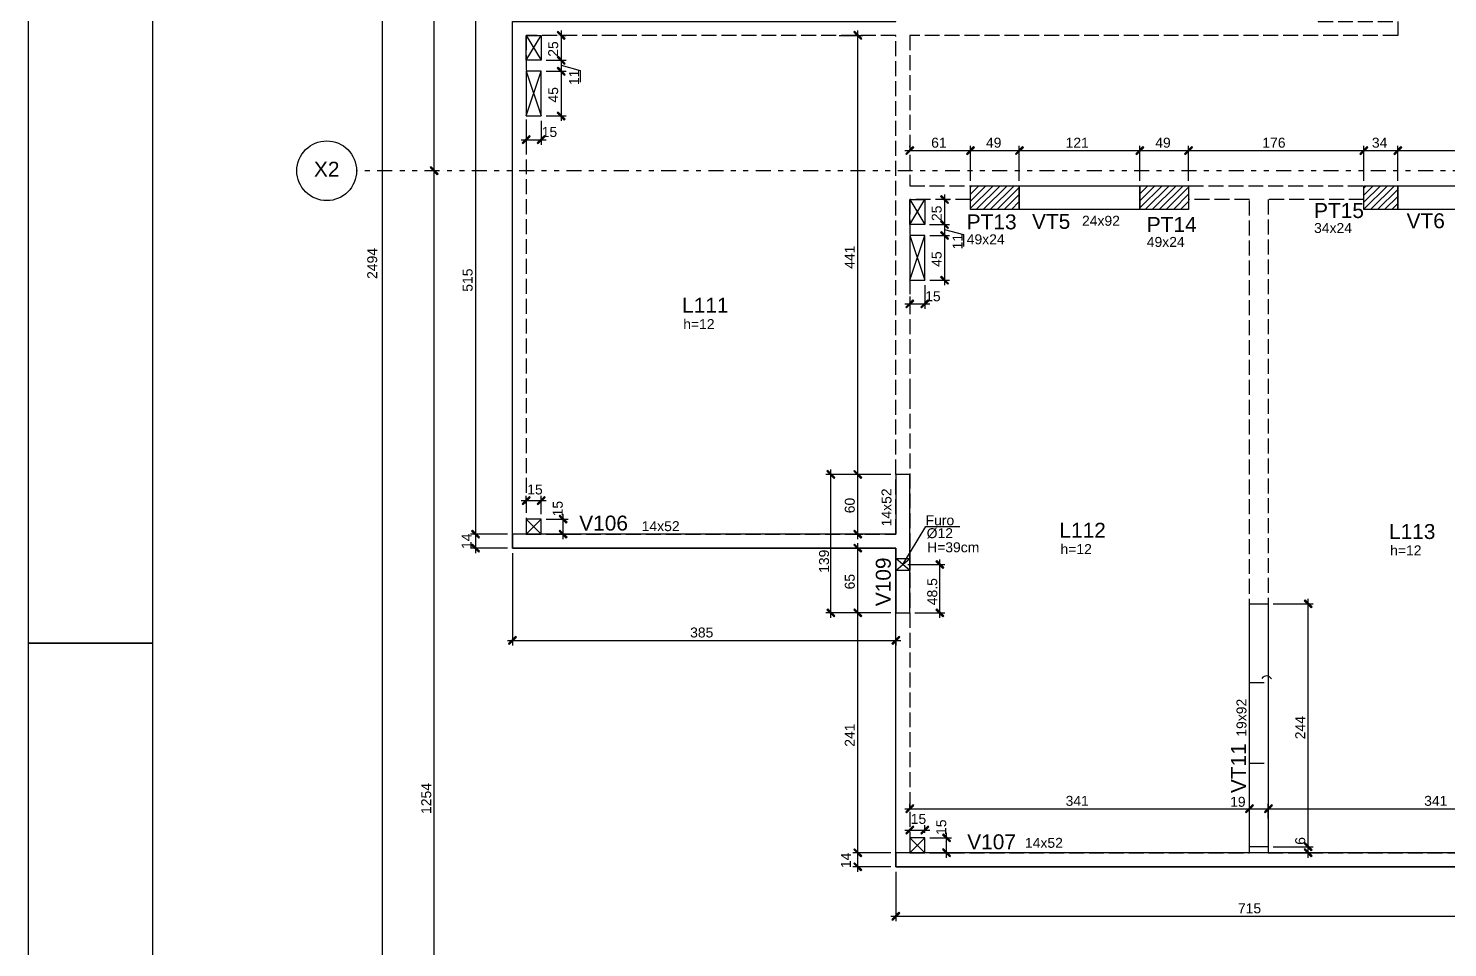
# Model space of a CAD drawing. Extents: x 0 to 119, y 0 to 84.
# Drawn here: x 0 to 28.5, y 23.58 to 42.05 of the extents above; entities that cross this region are included whole.
import ezdxf

# ---------------------------------------------------------------- set-up
doc = ezdxf.new("R2010")
doc.units = 0
doc.linetypes.add('ESTILO_TQS_0004', pattern=[1.09, 0.3, -0.15, 0.02, -0.15, 0.02, -0.15, 0.3])
doc.linetypes.add('ESTILO_TQS_0005', pattern=[0.4, 0.3, -0.1])
for name, color, linetype in [('1', 1, 'CONTINUOUS'), ('2', 2, 'CONTINUOUS'), ('3', 3, 'CONTINUOUS'), ('4', 4, 'CONTINUOUS'), ('5', 5, 'CONTINUOUS'), ('7', 7, 'CONTINUOUS')]:
    doc.layers.add(name, color=color, linetype=linetype)
doc.styles.add('TQS_ARIAL', font='arial.ttf')

msp = doc.modelspace()

# ---------------------------------------------------------------- linework, layer by layer
at = {"layer": '1', "linetype": 'CONTINUOUS'}
for p, q in [((7.112634, 14.006398), (7.112634, 64.086402)), ((8.148837, 39.0864), (8.148837, 50.1064)), ((8.979065, 42.286402), (8.979065, 31.786402)), ((9.998228, 41.906402), (10.298172, 41.406402)), ((9.998228, 41.406406), (10.298325, 41.906402)), ((10.69802, 42.006402), (10.69802, 41.306402)), ((10.749567, 41.906402), (10.79802, 41.906402)), ((16.282891, 41.906402), (16.753674, 41.906402)), ((16.653674, 32.986398), (16.653674, 42.006402)), ((10.398172, 41.406402), (10.79802, 41.406402)), ((10.398172, 41.406402), (10.79802, 41.406402)), ((10.69802, 41.506402), (10.69802, 41.086496)), ((9.998666, 40.286656), (10.298391, 41.186496)), ((9.998666, 41.186496), (10.298391, 40.286656)), ((10.398391, 41.186496), (10.79802, 41.186496)), ((10.398391, 41.186496), (10.79802, 41.186496)), ((10.69802, 41.286496), (10.69802, 40.186496)), ((10.298391, 40.186496), (10.298391, 39.710212)), ((10.398391, 40.286496), (10.79802, 40.286496)), ((9.9982, 39.959129), (9.9982, 39.710212)), ((9.8982, 39.810212), (10.398391, 39.810212)), ((17.6982, 39.658765), (17.6982, 39.690044)), ((18.9182, 38.986398), (18.9182, 39.690044)), ((18.9182, 38.986398), (18.9182, 39.690044)), ((19.8982, 38.986398), (19.8982, 39.690044)), ((19.8982, 38.986398), (19.8982, 39.690044)), ((22.3182, 38.986398), (22.3182, 39.690044)), ((22.3182, 38.986398), (22.3182, 39.690044)), ((23.2982, 38.986398), (23.2982, 39.690044)), ((23.2982, 38.986398), (23.2982, 39.690044)), ((26.8182, 38.986398), (26.8182, 39.690044)), ((26.8182, 38.986398), (26.8182, 39.690044)), ((27.4982, 38.986398), (27.4982, 39.690044)), ((27.4982, 38.986398), (27.4982, 39.690044)), ((17.5982, 39.590044), (19.0182, 39.590044)), ((18.8182, 39.590044), (19.9982, 39.590044)), ((19.7982, 39.590044), (22.4182, 39.590044)), ((22.2182, 39.590044), (23.3982, 39.590044)), ((23.1982, 39.590044), (26.9182, 39.590044)), ((26.7182, 39.590044), (27.5982, 39.590044)), ((27.3982, 39.590044), (30.1182, 39.590044)), ((8.231215, 39.1864), (8.048837, 39.1864)), ((8.231215, 39.1864), (8.048837, 39.1864)), ((8.148837, 14.006398), (8.148837, 39.2864)), ((17.6982, 38.606398), (17.998144, 38.106398)), ((17.6982, 38.106403), (17.998297, 38.606398)), ((18.397992, 38.706398), (18.397992, 38.006398)), ((18.449539, 38.606398), (18.497992, 38.606398)), ((18.397992, 38.206398), (18.397992, 37.786492)), ((18.098144, 38.106398), (18.497992, 38.106398)), ((18.098144, 38.106398), (18.497992, 38.106398)), ((18.397992, 37.986492), (18.397992, 36.886492)), ((17.698638, 36.986653), (17.998362, 37.886492)), ((17.698638, 37.885667), (17.998362, 36.986492)), ((18.098362, 37.886492), (18.497992, 37.886492)), ((18.098362, 37.886492), (18.497992, 37.886492)), ((17.998362, 36.886492), (17.998362, 36.410208)), ((18.098362, 36.986492), (18.497992, 36.986492)), ((17.598172, 36.510208), (18.098362, 36.510208)), ((17.698172, 36.659126), (17.698172, 36.410208)), ((16.835937, 33.086398), (16.015694, 33.086398)), ((16.115694, 30.206398), (16.115694, 33.186398)), ((17.3182, 33.086398), (16.553674, 33.086398)), ((17.3182, 33.086398), (16.553674, 33.086398)), ((16.653674, 31.786402), (16.653674, 33.186398)), ((9.8982, 32.559411), (10.398203, 32.559411)), ((9.9982, 32.49629), (9.9982, 32.659411)), ((10.298203, 32.286402), (10.298203, 32.659411)), ((10.738409, 31.786402), (10.738409, 32.286402)), ((8.979065, 31.986402), (8.979065, 31.506402)), ((9.998203, 32.186402), (10.298203, 31.886402)), ((9.998203, 31.886402), (10.298203, 32.186402)), ((10.398203, 32.186402), (10.838409, 32.186402)), ((9.6182, 31.886402), (8.879065, 31.886402)), ((9.6182, 31.886402), (8.879065, 31.886402)), ((10.398203, 31.886402), (10.838409, 31.886402)), ((16.581015, 31.886402), (16.753674, 31.886402)), ((16.653674, 30.206398), (16.653674, 31.706402)), ((9.6182, 31.606402), (8.879065, 31.606402)), ((9.7182, 31.506402), (9.7182, 29.651321)), ((16.621169, 31.606402), (16.753674, 31.606402)), ((17.418444, 31.156875), (17.698466, 31.396875)), ((17.698466, 31.156875), (17.418444, 31.396875)), ((18.303932, 30.206398), (18.303932, 31.376875)), ((17.658455, 31.276875), (18.403932, 31.276875)), ((25.699155, 25.506398), (25.699155, 30.586398)), ((16.835937, 30.306398), (16.015694, 30.306398)), ((17.3182, 30.306398), (16.553674, 30.306398)), ((17.3182, 30.306398), (16.553674, 30.306398)), ((16.653674, 25.386398), (16.653674, 30.406398)), ((17.7982, 30.306398), (18.403932, 30.306398)), ((24.9982, 30.486398), (25.799155, 30.486398)), ((9.6182, 29.751321), (17.5182, 29.751321)), ((17.4182, 29.737239), (17.4182, 29.651321)), ((17.5982, 26.369516), (24.6182, 26.369516)), ((17.6982, 26.387448), (17.6982, 26.469516)), ((24.4182, 26.369516), (24.9982, 26.369516)), ((24.5182, 25.98684), (24.5182, 26.469516)), ((24.5182, 25.98684), (24.5182, 26.469516)), ((24.7982, 26.369516), (31.8182, 26.369516)), ((24.8982, 26.177967), (24.8982, 26.469516)), ((24.8982, 26.177967), (24.8982, 26.469516)), ((17.598233, 25.942715), (18.098236, 25.942715)), ((17.998236, 25.886398), (17.998236, 26.042715)), ((17.698233, 25.896286), (17.698233, 25.842715)), ((17.698233, 25.786398), (17.998233, 25.486398)), ((17.698233, 25.486398), (17.998233, 25.786398)), ((18.098236, 25.786398), (18.538441, 25.786398)), ((18.438441, 25.386398), (18.438441, 25.886398)), ((25.699155, 25.386398), (25.699155, 25.706398)), ((17.3182, 25.486398), (16.553674, 25.486398)), ((17.3182, 25.486398), (16.553674, 25.486398)), ((16.653674, 25.106398), (16.653674, 25.586398)), ((18.098236, 25.486398), (18.538441, 25.486398)), ((24.9982, 25.606398), (25.799155, 25.606398)), ((24.9982, 25.606398), (25.799155, 25.606398)), ((25.422345, 25.486398), (25.799155, 25.486398)), ((17.3182, 25.206398), (16.553674, 25.206398)), ((17.4182, 25.106398), (17.4182, 24.110475)), ((17.3182, 24.210475), (31.8182, 24.210475))]:
    msp.add_line(p, q, dxfattribs=at)
at = {"layer": '1', "linetype": 'ESTILO_TQS_0005'}
for p, q in [((24.5182, 28.906398), (24.8982, 28.906398)), ((24.5182, 27.286398), (24.8982, 27.286398))]:
    msp.add_line(p, q, dxfattribs=at)
at = {"layer": '1', "linetype": 'CONTINUOUS'}
for points in [[(63.400085, 0.000046), (44.900085, 0.000046), (44.900085, 1.000046), (44.900085, 0.000046), (32.900085, 0.000046), (32.900085, 1.000046), (32.900085, 0.000046), (21.000085, 0.000046), (21.000085, 1.000046), (21.000085, 0.000046), (0.000085, 0.000046), (0.000085, 29.700046), (2.500085, 29.700046), (0.000085, 29.700046), (0.000085, 59.400046), (2.500085, 59.400046), (0.000085, 59.400046), (0.000085, 84.100046)], [(10.618459, 41.968284), (10.761365, 41.825379), (10.779042, 41.843057), (10.636137, 41.985962), (10.618459, 41.968284)], [(16.733234, 41.844519), (16.590329, 41.987424), (16.572651, 41.969747), (16.715557, 41.826841), (16.733234, 41.844519)], [(10.618459, 41.468284), (10.761365, 41.325379), (10.779042, 41.343057), (10.636137, 41.485962), (10.618459, 41.468284)], [(10.618459, 41.468284), (10.761365, 41.325379), (10.779042, 41.343057), (10.636137, 41.485962), (10.618459, 41.468284)], [(10.618459, 41.248378), (10.761365, 41.105473), (10.779042, 41.123151), (10.636137, 41.266056), (10.618459, 41.248378)], [(10.618459, 41.248378), (10.761365, 41.105473), (10.779042, 41.123151), (10.636137, 41.266056), (10.618459, 41.248378)], [(10.69802, 41.306402), (11.07682, 41.202657), (11.07682, 40.962565)], [(10.618459, 40.348378), (10.761365, 40.205473), (10.779042, 40.223151), (10.636137, 40.366056), (10.618459, 40.348378)], [(9.936317, 39.730651), (10.079223, 39.873557), (10.061545, 39.891234), (9.918639, 39.748329), (9.936317, 39.730651)], [(10.236508, 39.730651), (10.379413, 39.873557), (10.361736, 39.891234), (10.21883, 39.748329), (10.236508, 39.730651)], [(17.636317, 39.510483), (17.779223, 39.653389), (17.761545, 39.671067), (17.618639, 39.528161), (17.636317, 39.510483)], [(18.856317, 39.510483), (18.999223, 39.653389), (18.981545, 39.671067), (18.838639, 39.528161), (18.856317, 39.510483)], [(18.856317, 39.510483), (18.999223, 39.653389), (18.981545, 39.671067), (18.838639, 39.528161), (18.856317, 39.510483)], [(19.836317, 39.510483), (19.979223, 39.653389), (19.961545, 39.671067), (19.818639, 39.528161), (19.836317, 39.510483)], [(19.836317, 39.510483), (19.979223, 39.653389), (19.961545, 39.671067), (19.818639, 39.528161), (19.836317, 39.510483)], [(22.256317, 39.510483), (22.399223, 39.653389), (22.381545, 39.671067), (22.238639, 39.528161), (22.256317, 39.510483)], [(22.256317, 39.510483), (22.399223, 39.653389), (22.381545, 39.671067), (22.238639, 39.528161), (22.256317, 39.510483)], [(23.236317, 39.510483), (23.379223, 39.653389), (23.361545, 39.671067), (23.218639, 39.528161), (23.236317, 39.510483)], [(23.236317, 39.510483), (23.379223, 39.653389), (23.361545, 39.671067), (23.218639, 39.528161), (23.236317, 39.510483)], [(26.756317, 39.510483), (26.899223, 39.653389), (26.881545, 39.671067), (26.738639, 39.528161), (26.756317, 39.510483)], [(26.756317, 39.510483), (26.899223, 39.653389), (26.881545, 39.671067), (26.738639, 39.528161), (26.756317, 39.510483)], [(27.436317, 39.510483), (27.579223, 39.653389), (27.561545, 39.671067), (27.418639, 39.528161), (27.436317, 39.510483)], [(27.436317, 39.510483), (27.579223, 39.653389), (27.561545, 39.671067), (27.418639, 39.528161), (27.436317, 39.510483)], [(8.228397, 39.124517), (8.085492, 39.267423), (8.067814, 39.249745), (8.210719, 39.106839), (8.228397, 39.124517)], [(8.228397, 39.124517), (8.085492, 39.267423), (8.067814, 39.249745), (8.210719, 39.106839), (8.228397, 39.124517)], [(18.318431, 38.668281), (18.461337, 38.525376), (18.479014, 38.543053), (18.336109, 38.685959), (18.318431, 38.668281)], [(18.318431, 38.168281), (18.461337, 38.025376), (18.479014, 38.043053), (18.336109, 38.185959), (18.318431, 38.168281)], [(18.318431, 38.168281), (18.461337, 38.025376), (18.479014, 38.043053), (18.336109, 38.185959), (18.318431, 38.168281)], [(18.318431, 37.948375), (18.461337, 37.80547), (18.479014, 37.823147), (18.336109, 37.966053), (18.318431, 37.948375)], [(18.318431, 37.948375), (18.461337, 37.80547), (18.479014, 37.823147), (18.336109, 37.966053), (18.318431, 37.948375)], [(18.397992, 38.006398), (18.776792, 37.902653), (18.776792, 37.662562)], [(18.318431, 37.048375), (18.461337, 36.90547), (18.479014, 36.923147), (18.336109, 37.066053), (18.318431, 37.048375)], [(17.636289, 36.430648), (17.779194, 36.573553), (17.761517, 36.591231), (17.618611, 36.448326), (17.636289, 36.430648)], [(17.93648, 36.430648), (18.079385, 36.573553), (18.061707, 36.591231), (17.918802, 36.448326), (17.93648, 36.430648)], [(16.195255, 33.024516), (16.052349, 33.167421), (16.034671, 33.149743), (16.177577, 33.006838), (16.195255, 33.024516)], [(16.733234, 33.024516), (16.590329, 33.167421), (16.572651, 33.149743), (16.715557, 33.006838), (16.733234, 33.024516)], [(16.733234, 33.024516), (16.590329, 33.167421), (16.572651, 33.149743), (16.715557, 33.006838), (16.733234, 33.024516)], [(9.936317, 32.47985), (10.079223, 32.622756), (10.061545, 32.640433), (9.918639, 32.497528), (9.936317, 32.47985)], [(10.23632, 32.47985), (10.379226, 32.622756), (10.361548, 32.640433), (10.218642, 32.497528), (10.23632, 32.47985)], [(10.817969, 32.124519), (10.675064, 32.267424), (10.657386, 32.249747), (10.800291, 32.106841), (10.817969, 32.124519)], [(8.899504, 31.948284), (9.04241, 31.805379), (9.060087, 31.823057), (8.917182, 31.965962), (8.899504, 31.948284)], [(8.899504, 31.948284), (9.04241, 31.805379), (9.060087, 31.823057), (8.917182, 31.965962), (8.899504, 31.948284)], [(10.817969, 31.824519), (10.675064, 31.967424), (10.657386, 31.949747), (10.800291, 31.806841), (10.817969, 31.824519)], [(16.733234, 31.824519), (16.590329, 31.967424), (16.572651, 31.949747), (16.715557, 31.806841), (16.733234, 31.824519)], [(17.558489, 31.278875), (18.018628, 32.039553), (18.706458, 32.039553)], [(8.899504, 31.668284), (9.04241, 31.525379), (9.060087, 31.543057), (8.917182, 31.685962), (8.899504, 31.668284)], [(16.733234, 31.544519), (16.590329, 31.687424), (16.572651, 31.669747), (16.715557, 31.526841), (16.733234, 31.544519)], [(18.383492, 31.214992), (18.240587, 31.357898), (18.222909, 31.34022), (18.365815, 31.197314), (18.383492, 31.214992)], [(25.778715, 30.424516), (25.63581, 30.567421), (25.618132, 30.549743), (25.761038, 30.406838), (25.778715, 30.424516)], [(16.195255, 30.244516), (16.052349, 30.387421), (16.034671, 30.369743), (16.177577, 30.226838), (16.195255, 30.244516)], [(16.733234, 30.244516), (16.590329, 30.387421), (16.572651, 30.369743), (16.715557, 30.226838), (16.733234, 30.244516)], [(16.733234, 30.244516), (16.590329, 30.387421), (16.572651, 30.369743), (16.715557, 30.226838), (16.733234, 30.244516)], [(18.383492, 30.244516), (18.240587, 30.387421), (18.222909, 30.369743), (18.365815, 30.226838), (18.383492, 30.244516)], [(9.656317, 29.67176), (9.799223, 29.814666), (9.781545, 29.832344), (9.638639, 29.689438), (9.656317, 29.67176)], [(17.356317, 29.67176), (17.499223, 29.814666), (17.481545, 29.832344), (17.338639, 29.689438), (17.356317, 29.67176)], [(17.636317, 26.289955), (17.779223, 26.432861), (17.761545, 26.450539), (17.618639, 26.307633), (17.636317, 26.289955)], [(24.456317, 26.289955), (24.599223, 26.432861), (24.581545, 26.450539), (24.438639, 26.307633), (24.456317, 26.289955)], [(24.456317, 26.289955), (24.599223, 26.432861), (24.581545, 26.450539), (24.438639, 26.307633), (24.456317, 26.289955)], [(24.836317, 26.289955), (24.979223, 26.432861), (24.961545, 26.450539), (24.818639, 26.307633), (24.836317, 26.289955)], [(24.836317, 26.289955), (24.979223, 26.432861), (24.961545, 26.450539), (24.818639, 26.307633), (24.836317, 26.289955)], [(17.63635, 25.863155), (17.779255, 26.00606), (17.761578, 26.023738), (17.618672, 25.880832), (17.63635, 25.863155)], [(17.936353, 25.863155), (18.079258, 26.00606), (18.061581, 26.023738), (17.918675, 25.880832), (17.936353, 25.863155)], [(18.518002, 25.724516), (18.375096, 25.867421), (18.357419, 25.849743), (18.500324, 25.706838), (18.518002, 25.724516)], [(25.778715, 25.544516), (25.63581, 25.687421), (25.618132, 25.669743), (25.761038, 25.526838), (25.778715, 25.544516)], [(25.778715, 25.544516), (25.63581, 25.687421), (25.618132, 25.669743), (25.761038, 25.526838), (25.778715, 25.544516)], [(16.733234, 25.424516), (16.590329, 25.567421), (16.572651, 25.549743), (16.715557, 25.406838), (16.733234, 25.424516)], [(16.733234, 25.424516), (16.590329, 25.567421), (16.572651, 25.549743), (16.715557, 25.406838), (16.733234, 25.424516)], [(18.518002, 25.424516), (18.375096, 25.567421), (18.357419, 25.549743), (18.500324, 25.406838), (18.518002, 25.424516)], [(25.778715, 25.424516), (25.63581, 25.567421), (25.618132, 25.549743), (25.761038, 25.406838), (25.778715, 25.424516)], [(16.733234, 25.144516), (16.590329, 25.287421), (16.572651, 25.269743), (16.715557, 25.126838), (16.733234, 25.144516)], [(17.356317, 24.130915), (17.499223, 24.27382), (17.481545, 24.291498), (17.338639, 24.148592), (17.356317, 24.130915)]]:
    msp.add_lwpolyline(points, dxfattribs=at)
at = {"layer": '1', "linetype": 'ESTILO_TQS_0005'}
for points in [[(42.1182, 50.306402), (17.6982, 50.306402), (17.6982, 45.986398), (25.6182, 45.986398), (25.6182, 47.286398), (27.4982, 47.286398), (27.4982, 47.006398), (25.8982, 47.006398), (25.8982, 42.186398), (27.4982, 42.186398), (27.4982, 41.906398), (17.6982, 41.906398), (17.6982, 38.886398), (38.4182, 38.886398)], [(9.9982, 41.014949), (9.9982, 31.886402), (17.4182, 31.886402), (17.4182, 41.906402), (9.9982, 41.906402), (9.9982, 41.014949)], [(17.6982, 34.706398), (17.6982, 25.486398), (24.5182, 25.486398), (24.5182, 38.606398), (23.2982, 38.606398), (23.2982, 38.406398), (18.9182, 38.406398), (18.9182, 38.606398), (17.6982, 38.606398), (17.6982, 34.706398)], [(24.8982, 28.51851), (24.8982, 25.486398), (31.7182, 25.486398), (31.7182, 38.606398), (30.8982, 38.606398), (30.8982, 38.406398), (26.8182, 38.406398), (26.8182, 38.606398), (24.8982, 38.606398), (24.8982, 28.51851)]]:
    msp.add_lwpolyline(points, dxfattribs=at)
at = {"layer": '1', "linetype": 'CONTINUOUS'}
msp.add_circle((5.990871, 39.1864), 0.6, dxfattribs=at)
for centre, radius, start, end in [((24.76992, 28.989376), 0, 0, 0), ((24.862295, 28.928974), 0.110369, 26.82017, 146.82017)]:
    msp.add_arc(centre, radius, start, end, dxfattribs=at)
for points in [[(10.618459, 41.968284), (10.779042, 41.843057), (10.636137, 41.985962)], [(10.618459, 41.968284), (10.636137, 41.985962), (10.618459, 41.968284)], [(10.618459, 41.968284), (10.761365, 41.825379), (10.779042, 41.843057)], [(16.733234, 41.844519), (16.590329, 41.987424), (16.572651, 41.969747)], [(16.733234, 41.844519), (16.572651, 41.969747), (16.715557, 41.826841)], [(16.733234, 41.844519), (16.715557, 41.826841), (16.733234, 41.844519)], [(10.618459, 41.468284), (10.779042, 41.343057), (10.636137, 41.485962)], [(10.618459, 41.468284), (10.636137, 41.485962), (10.618459, 41.468284)], [(10.618459, 41.468284), (10.779042, 41.343057), (10.636137, 41.485962)], [(10.618459, 41.468284), (10.636137, 41.485962), (10.618459, 41.468284)], [(10.618459, 41.468284), (10.761365, 41.325379), (10.779042, 41.343057)], [(10.618459, 41.468284), (10.761365, 41.325379), (10.779042, 41.343057)], [(10.618459, 41.248378), (10.779042, 41.123151), (10.636137, 41.266056)], [(10.618459, 41.248378), (10.636137, 41.266056), (10.618459, 41.248378)], [(10.618459, 41.248378), (10.779042, 41.123151), (10.636137, 41.266056)], [(10.618459, 41.248378), (10.636137, 41.266056), (10.618459, 41.248378)], [(10.618459, 41.248378), (10.761365, 41.105473), (10.779042, 41.123151)], [(10.618459, 41.248378), (10.761365, 41.105473), (10.779042, 41.123151)], [(10.618459, 40.348378), (10.779042, 40.223151), (10.636137, 40.366056)], [(10.618459, 40.348378), (10.636137, 40.366056), (10.618459, 40.348378)], [(10.618459, 40.348378), (10.761365, 40.205473), (10.779042, 40.223151)], [(9.936317, 39.730651), (10.061545, 39.891234), (9.918639, 39.748329)], [(9.936317, 39.730651), (9.918639, 39.748329), (9.936317, 39.730651)], [(9.936317, 39.730651), (10.079223, 39.873557), (10.061545, 39.891234)], [(10.236508, 39.730651), (10.361736, 39.891234), (10.21883, 39.748329)], [(10.236508, 39.730651), (10.21883, 39.748329), (10.236508, 39.730651)], [(10.236508, 39.730651), (10.379413, 39.873557), (10.361736, 39.891234)], [(17.636317, 39.510483), (17.761545, 39.671067), (17.618639, 39.528161)], [(17.636317, 39.510483), (17.779223, 39.653389), (17.761545, 39.671067)], [(18.856317, 39.510483), (18.981545, 39.671067), (18.838639, 39.528161)], [(18.856317, 39.510483), (18.981545, 39.671067), (18.838639, 39.528161)], [(18.856317, 39.510483), (18.999223, 39.653389), (18.981545, 39.671067)], [(18.856317, 39.510483), (18.999223, 39.653389), (18.981545, 39.671067)], [(19.836317, 39.510483), (19.961545, 39.671067), (19.818639, 39.528161)], [(19.836317, 39.510483), (19.961545, 39.671067), (19.818639, 39.528161)], [(19.836317, 39.510483), (19.979223, 39.653389), (19.961545, 39.671067)], [(19.836317, 39.510483), (19.979223, 39.653389), (19.961545, 39.671067)], [(22.256317, 39.510483), (22.381545, 39.671067), (22.238639, 39.528161)], [(22.256317, 39.510483), (22.381545, 39.671067), (22.238639, 39.528161)], [(22.256317, 39.510483), (22.399223, 39.653389), (22.381545, 39.671067)], [(22.256317, 39.510483), (22.399223, 39.653389), (22.381545, 39.671067)], [(23.236317, 39.510483), (23.361545, 39.671067), (23.218639, 39.528161)], [(23.236317, 39.510483), (23.361545, 39.671067), (23.218639, 39.528161)], [(23.236317, 39.510483), (23.379223, 39.653389), (23.361545, 39.671067)], [(23.236317, 39.510483), (23.379223, 39.653389), (23.361545, 39.671067)], [(26.756317, 39.510483), (26.881545, 39.671067), (26.738639, 39.528161)], [(26.756317, 39.510483), (26.881545, 39.671067), (26.738639, 39.528161)], [(26.756317, 39.510483), (26.899223, 39.653389), (26.881545, 39.671067)], [(26.756317, 39.510483), (26.899223, 39.653389), (26.881545, 39.671067)], [(27.436317, 39.510483), (27.561545, 39.671067), (27.418639, 39.528161)], [(27.436317, 39.510483), (27.561545, 39.671067), (27.418639, 39.528161)], [(27.436317, 39.510483), (27.579223, 39.653389), (27.561545, 39.671067)], [(27.436317, 39.510483), (27.579223, 39.653389), (27.561545, 39.671067)], [(17.636317, 39.510483), (17.618639, 39.528161), (17.636317, 39.510483)], [(18.856317, 39.510483), (18.838639, 39.528161), (18.856317, 39.510483)], [(18.856317, 39.510483), (18.838639, 39.528161), (18.856317, 39.510483)], [(19.836317, 39.510483), (19.818639, 39.528161), (19.836317, 39.510483)], [(19.836317, 39.510483), (19.818639, 39.528161), (19.836317, 39.510483)], [(22.256317, 39.510483), (22.238639, 39.528161), (22.256317, 39.510483)], [(22.256317, 39.510483), (22.238639, 39.528161), (22.256317, 39.510483)], [(23.236317, 39.510483), (23.218639, 39.528161), (23.236317, 39.510483)], [(23.236317, 39.510483), (23.218639, 39.528161), (23.236317, 39.510483)], [(26.756317, 39.510483), (26.738639, 39.528161), (26.756317, 39.510483)], [(26.756317, 39.510483), (26.738639, 39.528161), (26.756317, 39.510483)], [(27.436317, 39.510483), (27.418639, 39.528161), (27.436317, 39.510483)], [(27.436317, 39.510483), (27.418639, 39.528161), (27.436317, 39.510483)], [(8.228397, 39.124517), (8.085492, 39.267423), (8.067814, 39.249745)], [(8.228397, 39.124517), (8.085492, 39.267423), (8.067814, 39.249745)], [(8.228397, 39.124517), (8.067814, 39.249745), (8.210719, 39.106839)], [(8.228397, 39.124517), (8.067814, 39.249745), (8.210719, 39.106839)], [(8.228397, 39.124517), (8.210719, 39.106839), (8.228397, 39.124517)], [(8.228397, 39.124517), (8.210719, 39.106839), (8.228397, 39.124517)], [(18.318431, 38.668281), (18.479014, 38.543053), (18.336109, 38.685959)], [(18.318431, 38.668281), (18.336109, 38.685959), (18.318431, 38.668281)], [(18.318431, 38.668281), (18.461337, 38.525376), (18.479014, 38.543053)], [(18.318431, 38.168281), (18.479014, 38.043053), (18.336109, 38.185959)], [(18.318431, 38.168281), (18.336109, 38.185959), (18.318431, 38.168281)], [(18.318431, 38.168281), (18.479014, 38.043053), (18.336109, 38.185959)], [(18.318431, 38.168281), (18.336109, 38.185959), (18.318431, 38.168281)], [(18.318431, 38.168281), (18.461337, 38.025376), (18.479014, 38.043053)], [(18.318431, 38.168281), (18.461337, 38.025376), (18.479014, 38.043053)], [(18.318431, 37.948375), (18.479014, 37.823147), (18.336109, 37.966053)], [(18.318431, 37.948375), (18.336109, 37.966053), (18.318431, 37.948375)], [(18.318431, 37.948375), (18.479014, 37.823147), (18.336109, 37.966053)], [(18.318431, 37.948375), (18.336109, 37.966053), (18.318431, 37.948375)], [(18.318431, 37.948375), (18.461337, 37.80547), (18.479014, 37.823147)], [(18.318431, 37.948375), (18.461337, 37.80547), (18.479014, 37.823147)], [(18.318431, 37.048375), (18.479014, 36.923147), (18.336109, 37.066053)], [(18.318431, 37.048375), (18.336109, 37.066053), (18.318431, 37.048375)], [(18.318431, 37.048375), (18.461337, 36.90547), (18.479014, 36.923147)], [(17.636289, 36.430648), (17.761517, 36.591231), (17.618611, 36.448326)], [(17.636289, 36.430648), (17.779194, 36.573553), (17.761517, 36.591231)], [(17.93648, 36.430648), (18.061707, 36.591231), (17.918802, 36.448326)], [(17.93648, 36.430648), (18.079385, 36.573553), (18.061707, 36.591231)], [(17.636289, 36.430648), (17.618611, 36.448326), (17.636289, 36.430648)], [(17.93648, 36.430648), (17.918802, 36.448326), (17.93648, 36.430648)], [(16.195255, 33.024516), (16.052349, 33.167421), (16.034671, 33.149743)], [(16.195255, 33.024516), (16.034671, 33.149743), (16.177577, 33.006838)], [(16.733234, 33.024516), (16.590329, 33.167421), (16.572651, 33.149743)], [(16.733234, 33.024516), (16.590329, 33.167421), (16.572651, 33.149743)], [(16.733234, 33.024516), (16.572651, 33.149743), (16.715557, 33.006838)], [(16.733234, 33.024516), (16.572651, 33.149743), (16.715557, 33.006838)], [(16.195255, 33.024516), (16.177577, 33.006838), (16.195255, 33.024516)], [(16.733234, 33.024516), (16.715557, 33.006838), (16.733234, 33.024516)], [(16.733234, 33.024516), (16.715557, 33.006838), (16.733234, 33.024516)], [(9.936317, 32.47985), (10.061545, 32.640433), (9.918639, 32.497528)], [(9.936317, 32.47985), (9.918639, 32.497528), (9.936317, 32.47985)], [(9.936317, 32.47985), (10.079223, 32.622756), (10.061545, 32.640433)], [(10.23632, 32.47985), (10.361548, 32.640433), (10.218642, 32.497528)], [(10.23632, 32.47985), (10.218642, 32.497528), (10.23632, 32.47985)], [(10.23632, 32.47985), (10.379226, 32.622756), (10.361548, 32.640433)], [(10.817969, 32.124519), (10.675064, 32.267424), (10.657386, 32.249747)], [(10.817969, 32.124519), (10.657386, 32.249747), (10.800291, 32.106841)], [(8.899504, 31.948284), (9.060087, 31.823057), (8.917182, 31.965962)], [(8.899504, 31.948284), (8.917182, 31.965962), (8.899504, 31.948284)], [(8.899504, 31.948284), (9.060087, 31.823057), (8.917182, 31.965962)], [(8.899504, 31.948284), (8.917182, 31.965962), (8.899504, 31.948284)], [(8.899504, 31.948284), (9.04241, 31.805379), (9.060087, 31.823057)], [(8.899504, 31.948284), (9.04241, 31.805379), (9.060087, 31.823057)], [(10.817969, 31.824519), (10.675064, 31.967424), (10.657386, 31.949747)], [(10.817969, 31.824519), (10.657386, 31.949747), (10.800291, 31.806841)], [(10.817969, 32.124519), (10.800291, 32.106841), (10.817969, 32.124519)], [(16.733234, 31.824519), (16.590329, 31.967424), (16.572651, 31.949747)], [(16.733234, 31.824519), (16.572651, 31.949747), (16.715557, 31.806841)], [(8.899504, 31.668284), (9.060087, 31.543057), (8.917182, 31.685962)], [(8.899504, 31.668284), (8.917182, 31.685962), (8.899504, 31.668284)], [(8.899504, 31.668284), (9.04241, 31.525379), (9.060087, 31.543057)], [(10.817969, 31.824519), (10.800291, 31.806841), (10.817969, 31.824519)], [(16.733234, 31.544519), (16.590329, 31.687424), (16.572651, 31.669747)], [(16.733234, 31.544519), (16.572651, 31.669747), (16.715557, 31.526841)], [(16.733234, 31.824519), (16.715557, 31.806841), (16.733234, 31.824519)], [(16.733234, 31.544519), (16.715557, 31.526841), (16.733234, 31.544519)], [(18.383492, 31.214992), (18.240587, 31.357898), (18.222909, 31.34022)], [(18.383492, 31.214992), (18.222909, 31.34022), (18.365815, 31.197314)], [(18.383492, 31.214992), (18.365815, 31.197314), (18.383492, 31.214992)], [(25.778715, 30.424516), (25.63581, 30.567421), (25.618132, 30.549743)], [(25.778715, 30.424516), (25.618132, 30.549743), (25.761038, 30.406838)], [(16.195255, 30.244516), (16.052349, 30.387421), (16.034671, 30.369743)], [(16.195255, 30.244516), (16.034671, 30.369743), (16.177577, 30.226838)], [(16.195255, 30.244516), (16.177577, 30.226838), (16.195255, 30.244516)], [(16.733234, 30.244516), (16.590329, 30.387421), (16.572651, 30.369743)], [(16.733234, 30.244516), (16.590329, 30.387421), (16.572651, 30.369743)], [(16.733234, 30.244516), (16.572651, 30.369743), (16.715557, 30.226838)], [(16.733234, 30.244516), (16.572651, 30.369743), (16.715557, 30.226838)], [(16.733234, 30.244516), (16.715557, 30.226838), (16.733234, 30.244516)], [(16.733234, 30.244516), (16.715557, 30.226838), (16.733234, 30.244516)], [(18.383492, 30.244516), (18.240587, 30.387421), (18.222909, 30.369743)], [(18.383492, 30.244516), (18.222909, 30.369743), (18.365815, 30.226838)], [(18.383492, 30.244516), (18.365815, 30.226838), (18.383492, 30.244516)], [(25.778715, 30.424516), (25.761038, 30.406838), (25.778715, 30.424516)], [(9.656317, 29.67176), (9.781545, 29.832344), (9.638639, 29.689438)], [(9.656317, 29.67176), (9.638639, 29.689438), (9.656317, 29.67176)], [(9.656317, 29.67176), (9.799223, 29.814666), (9.781545, 29.832344)], [(17.356317, 29.67176), (17.481545, 29.832344), (17.338639, 29.689438)], [(17.356317, 29.67176), (17.338639, 29.689438), (17.356317, 29.67176)], [(17.356317, 29.67176), (17.499223, 29.814666), (17.481545, 29.832344)], [(17.636317, 26.289955), (17.761545, 26.450539), (17.618639, 26.307633)], [(17.636317, 26.289955), (17.618639, 26.307633), (17.636317, 26.289955)], [(17.636317, 26.289955), (17.779223, 26.432861), (17.761545, 26.450539)], [(24.456317, 26.289955), (24.581545, 26.450539), (24.438639, 26.307633)], [(24.456317, 26.289955), (24.581545, 26.450539), (24.438639, 26.307633)], [(24.456317, 26.289955), (24.438639, 26.307633), (24.456317, 26.289955)], [(24.456317, 26.289955), (24.438639, 26.307633), (24.456317, 26.289955)], [(24.456317, 26.289955), (24.599223, 26.432861), (24.581545, 26.450539)], [(24.456317, 26.289955), (24.599223, 26.432861), (24.581545, 26.450539)], [(24.836317, 26.289955), (24.961545, 26.450539), (24.818639, 26.307633)], [(24.836317, 26.289955), (24.961545, 26.450539), (24.818639, 26.307633)], [(24.836317, 26.289955), (24.818639, 26.307633), (24.836317, 26.289955)], [(24.836317, 26.289955), (24.818639, 26.307633), (24.836317, 26.289955)], [(24.836317, 26.289955), (24.979223, 26.432861), (24.961545, 26.450539)], [(24.836317, 26.289955), (24.979223, 26.432861), (24.961545, 26.450539)], [(17.63635, 25.863155), (17.761578, 26.023738), (17.618672, 25.880832)], [(17.63635, 25.863155), (17.779255, 26.00606), (17.761578, 26.023738)], [(17.936353, 25.863155), (18.061581, 26.023738), (17.918675, 25.880832)], [(17.936353, 25.863155), (18.079258, 26.00606), (18.061581, 26.023738)], [(17.63635, 25.863155), (17.618672, 25.880832), (17.63635, 25.863155)], [(17.936353, 25.863155), (17.918675, 25.880832), (17.936353, 25.863155)], [(18.518002, 25.724516), (18.375096, 25.867421), (18.357419, 25.849743)], [(18.518002, 25.724516), (18.357419, 25.849743), (18.500324, 25.706838)], [(18.518002, 25.724516), (18.500324, 25.706838), (18.518002, 25.724516)], [(25.778715, 25.544516), (25.63581, 25.687421), (25.618132, 25.669743)], [(25.778715, 25.544516), (25.63581, 25.687421), (25.618132, 25.669743)], [(25.778715, 25.544516), (25.618132, 25.669743), (25.761038, 25.526838)], [(25.778715, 25.544516), (25.618132, 25.669743), (25.761038, 25.526838)], [(16.733234, 25.424516), (16.590329, 25.567421), (16.572651, 25.549743)], [(16.733234, 25.424516), (16.590329, 25.567421), (16.572651, 25.549743)], [(16.733234, 25.424516), (16.572651, 25.549743), (16.715557, 25.406838)], [(16.733234, 25.424516), (16.572651, 25.549743), (16.715557, 25.406838)], [(16.733234, 25.424516), (16.715557, 25.406838), (16.733234, 25.424516)], [(16.733234, 25.424516), (16.715557, 25.406838), (16.733234, 25.424516)], [(18.518002, 25.424516), (18.375096, 25.567421), (18.357419, 25.549743)], [(18.518002, 25.424516), (18.357419, 25.549743), (18.500324, 25.406838)], [(18.518002, 25.424516), (18.500324, 25.406838), (18.518002, 25.424516)], [(25.778715, 25.424516), (25.63581, 25.567421), (25.618132, 25.549743)], [(25.778715, 25.424516), (25.618132, 25.549743), (25.761038, 25.406838)], [(25.778715, 25.544516), (25.761038, 25.526838), (25.778715, 25.544516)], [(25.778715, 25.544516), (25.761038, 25.526838), (25.778715, 25.544516)], [(25.778715, 25.424516), (25.761038, 25.406838), (25.778715, 25.424516)], [(16.733234, 25.144516), (16.590329, 25.287421), (16.572651, 25.269743)], [(16.733234, 25.144516), (16.572651, 25.269743), (16.715557, 25.126838)], [(16.733234, 25.144516), (16.715557, 25.126838), (16.733234, 25.144516)], [(17.356317, 24.130915), (17.481545, 24.291498), (17.338639, 24.148592)], [(17.356317, 24.130915), (17.499223, 24.27382), (17.481545, 24.291498)], [(17.356317, 24.130915), (17.338639, 24.148592), (17.356317, 24.130915)]]:
    msp.add_solid(points, dxfattribs=at)
at = {"layer": '2', "linetype": 'CONTINUOUS'}
for p, q in [((10.649567, 41.906402), (10.649567, 41.906402)), ((16.182891, 41.906402), (16.182891, 41.906402)), ((10.298172, 41.406402), (10.298172, 41.406402)), ((10.298172, 41.406402), (10.298172, 41.406402)), ((10.298391, 41.186496), (10.298391, 41.186496)), ((10.298391, 41.186496), (10.298391, 41.186496)), ((10.298391, 40.286496), (10.298391, 40.286496)), ((10.298391, 40.286496), (10.298391, 40.286496)), ((9.9982, 40.059129), (9.9982, 40.059129)), ((17.6982, 39.558765), (17.6982, 39.558765)), ((8.331215, 39.1864), (8.331215, 39.1864)), ((8.331215, 39.1864), (8.331215, 39.1864)), ((18.9182, 38.434347), (19.370251, 38.886398)), ((18.9182, 38.575769), (19.22883, 38.886398)), ((18.9182, 38.71719), (19.087409, 38.886398)), ((18.9182, 38.858611), (18.945987, 38.886398)), ((18.9182, 38.886398), (18.9182, 38.886398)), ((18.9182, 38.886398), (18.9182, 38.886398)), ((19.031673, 38.406398), (19.511673, 38.886398)), ((19.173094, 38.406398), (19.653094, 38.886398)), ((19.314515, 38.406398), (19.794515, 38.886398)), ((19.455937, 38.406398), (19.8982, 38.848662)), ((19.8982, 38.886398), (19.8982, 38.886398)), ((19.8982, 38.886398), (19.8982, 38.886398)), ((22.3182, 38.440235), (22.764364, 38.886398)), ((22.3182, 38.581656), (22.622942, 38.886398)), ((22.3182, 38.723077), (22.481521, 38.886398)), ((22.3182, 38.864499), (22.3401, 38.886398)), ((22.3182, 38.886398), (22.3182, 38.886398)), ((22.3182, 38.886398), (22.3182, 38.886398)), ((22.425785, 38.406398), (22.905785, 38.886398)), ((22.567207, 38.406398), (23.047207, 38.886398)), ((22.708628, 38.406398), (23.188628, 38.886398)), ((22.850049, 38.406398), (23.2982, 38.854549)), ((23.2982, 38.886398), (23.2982, 38.886398)), ((23.2982, 38.886398), (23.2982, 38.886398)), ((26.8182, 38.414751), (27.289847, 38.886398)), ((26.8182, 38.556173), (27.148426, 38.886398)), ((26.8182, 38.697594), (27.007004, 38.886398)), ((26.8182, 38.839015), (26.865583, 38.886398)), ((26.8182, 38.886398), (26.8182, 38.886398)), ((26.8182, 38.886398), (26.8182, 38.886398)), ((26.951269, 38.406398), (27.431269, 38.886398)), ((27.09269, 38.406398), (27.4982, 38.811908)), ((27.4982, 38.886398), (27.4982, 38.886398)), ((27.4982, 38.886398), (27.4982, 38.886398)), ((18.349539, 38.606398), (18.349539, 38.606398)), ((19.597358, 38.406398), (19.8982, 38.70724)), ((19.738779, 38.406398), (19.8982, 38.565819)), ((22.991471, 38.406398), (23.2982, 38.713128)), ((23.132892, 38.406398), (23.2982, 38.571706)), ((27.234111, 38.406398), (27.4982, 38.670487)), ((27.375533, 38.406398), (27.4982, 38.529066)), ((19.880201, 38.406398), (19.8982, 38.424398)), ((23.274313, 38.406398), (23.2982, 38.430285)), ((17.998144, 38.106398), (17.998144, 38.106398)), ((17.998144, 38.106398), (17.998144, 38.106398)), ((17.998362, 37.886492), (17.998362, 37.886492)), ((17.998362, 37.886492), (17.998362, 37.886492)), ((17.998362, 36.986492), (17.998362, 36.986492)), ((17.998362, 36.986492), (17.998362, 36.986492)), ((17.698172, 36.759126), (17.698172, 36.759126)), ((16.935937, 33.086398), (16.935937, 33.086398)), ((17.4182, 33.086398), (17.4182, 33.086398)), ((17.4182, 33.086398), (17.4182, 33.086398)), ((9.9982, 32.39629), (9.9982, 32.39629)), ((10.298203, 32.186402), (10.298203, 32.186402)), ((10.298203, 32.186402), (10.298203, 32.186402)), ((9.7182, 31.886402), (9.7182, 31.886402)), ((9.7182, 31.886402), (9.7182, 31.886402)), ((10.298203, 31.886402), (10.298203, 31.886402)), ((16.481015, 31.886402), (16.481015, 31.886402)), ((9.7182, 31.606402), (9.7182, 31.606402)), ((9.7182, 31.606402), (9.7182, 31.606402)), ((16.521169, 31.606402), (16.521169, 31.606402)), ((17.558455, 31.276875), (17.558455, 31.276875)), ((16.935937, 30.306398), (16.935937, 30.306398)), ((17.4182, 30.306398), (17.4182, 30.306398)), ((17.4182, 30.306398), (17.4182, 30.306398)), ((17.6982, 30.306398), (17.6982, 30.306398)), ((24.8982, 30.486398), (24.8982, 30.486398)), ((17.4182, 29.837239), (17.4182, 29.837239)), ((17.6982, 26.287448), (17.6982, 26.287448)), ((17.698233, 25.996286), (17.698233, 25.996286)), ((24.8982, 26.077967), (24.8982, 26.077967)), ((24.8982, 26.077967), (24.8982, 26.077967)), ((17.998236, 25.786398), (17.998236, 25.786398)), ((17.998236, 25.786398), (17.998236, 25.786398)), ((24.5182, 25.88684), (24.5182, 25.88684)), ((24.5182, 25.88684), (24.5182, 25.88684)), ((17.4182, 25.486398), (17.4182, 25.486398)), ((17.4182, 25.486398), (17.4182, 25.486398)), ((17.998236, 25.486398), (17.998236, 25.486398)), ((24.8982, 25.606398), (24.8982, 25.606398)), ((24.8982, 25.606398), (24.8982, 25.606398)), ((25.322345, 25.486398), (25.322345, 25.486398)), ((17.4182, 25.206398), (17.4182, 25.206398)), ((17.4182, 25.206398), (17.4182, 25.206398))]:
    msp.add_line(p, q, dxfattribs=at)
at = {"layer": '2', "linetype": 'ESTILO_TQS_0004'}
msp.add_line((57.656127, 39.1864), (6.590871, 39.1864), dxfattribs=at)
at = {"layer": '3', "linetype": 'CONTINUOUS'}
for points in [[(9.7182, 57.586398), (17.4182, 57.586398), (17.4182, 63.986402), (46.0182, 63.986402), (46.0182, 65.986398), (53.7982, 65.986398), (53.7982, 14.106398), (31.7182, 14.106398), (31.7182, 25.206398), (17.4182, 25.206398), (17.4182, 31.606402), (9.7182, 31.606402), (9.7182, 42.186402), (17.4182, 42.186402), (17.4182, 47.006398), (9.7182, 47.006398), (9.7182, 57.586398)], [(9.998228, 41.906402), (10.298172, 41.906402), (10.298172, 41.406402), (9.998228, 41.406402), (9.998228, 41.906402)], [(9.998666, 40.286496), (10.298391, 40.286496), (10.298391, 41.186496), (9.998666, 41.186496), (9.998666, 40.286496)], [(17.6982, 38.606398), (17.998144, 38.606398), (17.998144, 38.106398), (17.6982, 38.106398), (17.6982, 38.606398)], [(17.698638, 36.986492), (17.998362, 36.986492), (17.998362, 37.886492), (17.698638, 37.886492), (17.698638, 36.986492)], [(9.998203, 31.886402), (10.298203, 31.886402), (10.298203, 32.186402), (9.998203, 32.186402), (9.998203, 31.886402)], [(17.418444, 31.156875), (17.418444, 31.396875), (17.698466, 31.396875), (17.698466, 31.156875), (17.418444, 31.156875)], [(17.698233, 25.486398), (17.998233, 25.486398), (17.998233, 25.786398), (17.698233, 25.786398), (17.698233, 25.486398)]]:
    msp.add_lwpolyline(points, dxfattribs=at)
at = {"layer": '4', "linetype": 'CONTINUOUS'}
for points in [[(19.8982, 38.886398), (22.3182, 38.886398), (22.3182, 38.406398), (19.8982, 38.406398), (19.8982, 38.886398)], [(27.4982, 38.886398), (30.0182, 38.886398), (30.0182, 38.406398), (27.4982, 38.406398), (27.4982, 38.886398)], [(9.7182, 31.606402), (17.4182, 31.606402), (17.4182, 30.306398), (17.6982, 30.306398), (17.6982, 33.086398), (17.4182, 33.086398), (17.4182, 31.886402), (9.7182, 31.886402), (9.7182, 31.606402)], [(24.5182, 30.486398), (24.8982, 30.486398), (24.8982, 25.606398), (24.5182, 25.606398), (24.5182, 30.486398)], [(17.4182, 25.206398), (31.6982, 25.206398), (31.6982, 25.486398), (17.4182, 25.486398), (17.4182, 25.206398)]]:
    msp.add_lwpolyline(points, dxfattribs=at)
at = {"layer": '5', "linetype": 'CONTINUOUS'}
for points in [[(18.9182, 38.886398), (19.8982, 38.886398), (19.8982, 38.406398), (18.9182, 38.406398), (18.9182, 38.886398)], [(22.3182, 38.886398), (23.2982, 38.886398), (23.2982, 38.406398), (22.3182, 38.406398), (22.3182, 38.886398)], [(26.8182, 38.886398), (27.4982, 38.886398), (27.4982, 38.406398), (26.8182, 38.406398), (26.8182, 38.886398)]]:
    msp.add_lwpolyline(points, dxfattribs=at)
at = {"layer": '7', "linetype": 'CONTINUOUS'}
msp.add_line((2.500085, 1.000046), (2.500085, 83.100046), dxfattribs=at)

# ---------------------------------------------------------------- texts
at = {"layer": '2', "linetype": 'CONTINUOUS', "style": 'TQS_ARIAL'}
for s, rotation, p in [('25', 90, (10.63802, 41.476402)), ('11', 90, (11.058136, 40.907447)), ('45', 90, (10.63802, 40.556496)), ('25', 90, (18.337992, 38.176398)), ('11', 90, (18.758108, 37.607444)), ('2494', 90, (7.004201, 37.013259)), ('441', 90, (16.593674, 37.2164)), ('45', 90, (18.337992, 37.256492)), ('515', 90, (8.919065, 36.756402)), ('14x52', -270, (17.331564, 32.043309)), ('15', 90, (10.730412, 32.243996)), ('60', 90, (16.593674, 32.3064)), ('14', 90, (8.898096, 31.588558)), ('139', 90, (16.076861, 31.108823)), ('65', 90, (16.593674, 30.7764)), ('48.5', 90, (18.249439, 30.458946)), ('19x92', -270, (24.459301, 27.818378)), ('244', 90, (25.639155, 27.766398)), ('241', 90, (16.593674, 27.616398)), ('1254', 90, (8.088837, 26.266399)), ('15', 90, (18.430445, 25.843993)), ('6', 90, (25.638683, 25.646618)), ('14', 90, (16.516022, 25.17857))]:
    msp.add_text(s, height=0.2, rotation=rotation, dxfattribs=at).set_placement(p)
for s, p in [('15', (10.307984, 39.865282)), ('61', (18.1282, 39.650044)), ('49', (19.2282, 39.650044)), ('121', (20.8282, 39.650044)), ('49', (22.6282, 39.650044)), ('176', (24.7782, 39.650044)), ('34', (26.9782, 39.650044)), ('24x92', (21.157443, 38.081563)), ('49x24', (18.842464, 37.709684)), ('34x24', (25.817496, 37.936614)), ('49x24', (22.457745, 37.656996)), ('15', (18.007955, 36.565279)), ('h=12', (13.149756, 36.00594)), ('15', (10.01753, 32.683898)), ('Furo', (18.016798, 32.065144)), ('14x52', (12.316003, 31.947065)), ('%%c12', (18.038321, 31.806305)), ('H=39cm', (18.046906, 31.52299)), ('h=12', (20.725696, 31.486018)), ('h=12', (27.344859, 31.460162)), ('385', (13.2882, 29.811321)), ('341', (20.8282, 26.429516)), ('19', (24.131255, 26.409995)), ('341', (28.0282, 26.429516)), ('15', (17.717563, 26.067202)), ('14x52', (20.011933, 25.585847)), ('715', (24.2882, 24.270475))]:
    msp.add_text(s, height=0.2, dxfattribs=at).set_placement(p)
at = {"layer": '4', "linetype": 'CONTINUOUS', "style": 'TQS_ARIAL'}
for s, p in [('X2', (5.73415, 39.067424)), ('PT15', (25.817496, 38.236614)), ('PT13', (18.842464, 38.009684)), ('VT5', (20.153885, 38.019645)), ('PT14', (22.457745, 37.956996)), ('VT6', (27.674904, 38.031334)), ('L111', (13.126847, 36.335137)), ('V106', (11.061138, 31.95896)), ('L112', (20.702786, 31.815216)), ('L113', (27.32195, 31.789359)), ('V107', (18.852593, 25.556591))]:
    msp.add_text(s, height=0.3, dxfattribs=at).set_placement(p)
for s, p in [('V109', (17.316282, 30.439558)), ('VT11', (24.449391, 26.685148))]:
    msp.add_text(s, height=0.3, rotation=-270, dxfattribs=at).set_placement(p)

doc.saveas('drawing.dxf')
